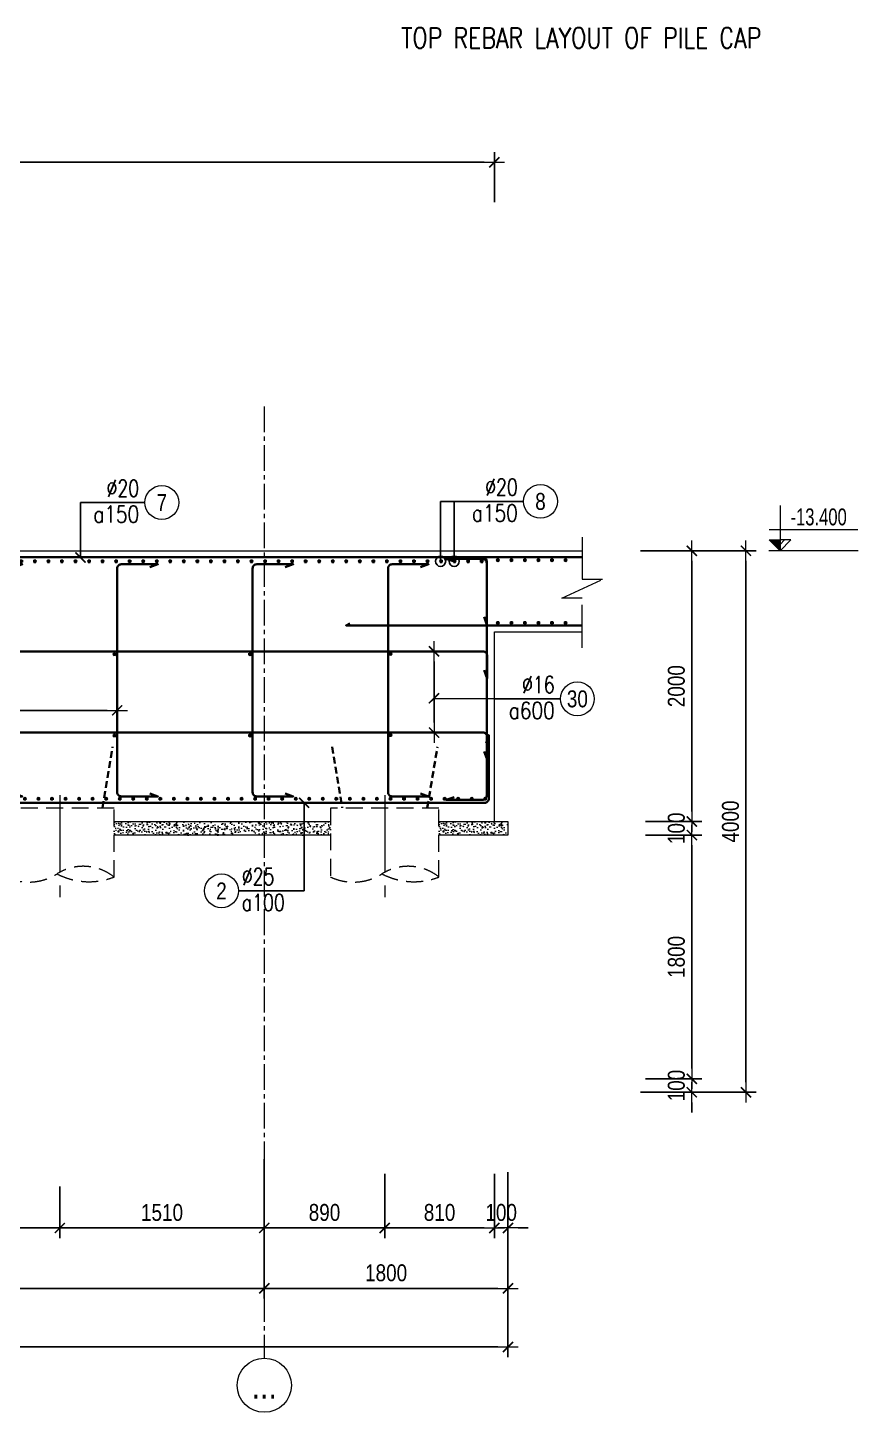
# Model space of a CAD drawing. Header units: millimetres. Extents: x -134772 to 84392, y -129535 to 67259.
# Drawn here: x 61033 to 67168, y -12117 to -1890 of the extents above; entities that cross this region are included whole.
import ezdxf
from ezdxf.enums import TextEntityAlignment as Align

# ---------------------------------------------------------------- set-up
doc = ezdxf.new("R2010")
doc.units = ezdxf.units.MM
doc.header["$MEASUREMENT"] = 0
for name, pattern in [('CENTER2', [28.575, 19.05, -3.175, 3.175, -3.175]), ('HIDDEN', [0.375, 0.25, -0.125]), ('HIDDEN2', [4.7625, 3.175, -1.5875])]:
    doc.linetypes.add(name, pattern=pattern)
doc.layers.get('Defpoints').update_dxf_attribs({"color": 252})
for name, color, linetype, lineweight in [('$0$NDC_S_THIN LINE', 7, 'Continuous', 20), ('KC-TRUC', 5, 'CENTER2', 18), ('NDC_S_AXIS', 5, 'CENTER2', 15), ('NDC_S_CONTINUOUS', 3, 'Continuous', 20), ('NDC_S_DIM', 1, 'Continuous', 9), ('NDC_S_ENG TITLE', 3, 'Continuous', 20), ('NDC_S_HATCH MATERIAL', 8, 'Continuous', 13), ('NDC_S_HIDDEN', 8, 'HIDDEN2', 13), ('NDC_S_LEADER', 1, 'Continuous', 9), ('NDC_S_REBAR', 4, 'Continuous', 35), ('NDC_S_VN TEXT', 7, 'Continuous', 9)]:
    doc.layers.add(name, color=color, linetype=linetype, lineweight=lineweight)
doc.styles.add('ARIAL', font='arial.ttf', dxfattribs={"width": 0.8})
doc.styles.add('NDC_ARIAL', font='arial.ttf', dxfattribs={"width": 0.8})
doc.styles.add('NDC_DIM', font='', dxfattribs={"width": 0.75})
doc.styles.add('NDC_ROMANS', font='romans.shx', dxfattribs={"width": 0.8})
doc.styles.get('NDC_DIM').set_extended_font_data('Dotum')
doc.dimstyles.new('NDC_1-50', dxfattribs={"dimscale": 50, "dimtxt": 2.5, "dimasz": 1, "dimexe": 1.5, "dimexo": 0, "dimgap": 0.8, "dimtad": 1, "dimdec": 0, "dimdsep": 46, "dimtxsty": 'NDC_ARIAL', "dimblk": 'DIMMARK', "dimcen": 49999.938995, "dimdle": 1.5, "dimclrd": 1, "dimclre": 1, "dimclrt": 3, "dimadec": 0, "dimazin": 0, "dimtfac": 1, "dimtdec": 0, "dimtix": 1, "dimtmove": 2, "dimatfit": 3, "dimfxl": 1, "dimarcsym": 0})
doc.dimstyles.new('NDC_dim_50', dxfattribs={"dimscale": 50, "dimtxt": 2.5, "dimasz": 1.5, "dimexe": 1.5, "dimexo": 0, "dimgap": 1, "dimtad": 1, "dimdec": 0, "dimzin": 0, "dimdsep": 46, "dimtxsty": 'ARIAL', "dimblk": 'DIMMARK', "dimcen": 0.09, "dimdle": 1.2, "dimclrd": 1, "dimclre": 1, "dimclrt": 3, "dimadec": 0, "dimazin": 0, "dimtfac": 1, "dimtdec": 0, "dimtix": 1, "dimtofl": 0, "dimtmove": 0, "dimatfit": 3, "dimfxl": 6, "dimtolj": 1, "dimtzin": 0, "dimarcsym": 0})

# ---------------------------------------------------------------- blocks, each defined once
blk = doc.blocks.new('DIMMARK')
at = {"layer": 'NDC_S_DIM', "color": 1}
blk.add_line((-1.5, 0), (1, 0), dxfattribs=at)
at = {"layer": 'NDC_S_DIM', "color": 2, "const_width": 0.15}
blk.add_lwpolyline([(-0.5, -0.5), (0.5, 0.5)], dxfattribs=at)
blk = doc.blocks.new('*D630')
at = {"layer": 'Defpoints', "color": 0, "ltscale": 0.005, "transparency": 16777216}
for p in [(60694, -6932), (61694, -6932), (61694, -6932)]:
    blk.add_point(p, dxfattribs=at)
at = {"layer": 'NDC_S_LEADER', "color": 1, "lineweight": -2, "ltscale": 0.005, "transparency": 16777216}
for p, q in [((60694, -6932), (60694, -6857)), ((60769, -6932), (61619, -6932)), ((61694, -6932), (61694, -6857))]:
    blk.add_line(p, q, dxfattribs=at)
at = {"layer": 'NDC_S_LEADER', "color": 1, "lineweight": -2, "ltscale": 0.005, "transparency": 16777216, "xscale": 75, "yscale": 75, "zscale": 75, "rotation": 180}
blk.add_blockref('DIMMARK', (60694, -6932), dxfattribs=at)
at = {"layer": 'NDC_S_LEADER', "color": 1, "lineweight": -2, "ltscale": 0.005, "transparency": 16777216, "xscale": 75, "yscale": 75, "zscale": 75}
blk.add_blockref('DIMMARK', (61694, -6932), dxfattribs=at)
blk = doc.blocks.new('_ARCHTICK')
at = {"color": 0, "linetype": 'ByBlock', "const_width": 0.15}
blk.add_lwpolyline([(-0.5, -0.5), (0.5, 0.5)], dxfattribs=at)
blk = doc.blocks.new('*U656')
at = {"layer": 'KC-TRUC', "ltscale": 30}
blk.add_line((0, 194), (0, -560), dxfattribs=at)
at = {"layer": 'NDC_S_HATCH MATERIAL', "color": 2, "linetype": 'HIDDEN', "ltscale": 500}
blk.add_lwpolyline([(400, -411), (400, 99), (-400, 99), (-400, -411)], dxfattribs=at)
for centre, major_axis, start_param, end_param in [((173, -698), (-259, 259), -1.452433, -0.227584), ((-232, -48), (-283, 283), 1.921341, 2.912184), ((215, 65), (361, 361), 3.446929, 4.297833)]:
    blk.add_ellipse(centre, major_axis=major_axis, ratio=1, start_param=start_param, end_param=end_param, dxfattribs=at)
at = {"layer": 'NDC_S_REBAR', "linetype": 'HIDDEN', "ltscale": 200}
for p, q in [((-389, 551), (-314, 100)), ((314, 100), (389, 551))]:
    blk.add_line(p, q, dxfattribs=at)
blk = doc.blocks.new('*U657')
at = {"layer": 'KC-TRUC', "ltscale": 30}
blk.add_line((0, 194), (0, -560), dxfattribs=at)
at = {"layer": 'NDC_S_HATCH MATERIAL', "color": 2, "linetype": 'HIDDEN', "ltscale": 500}
blk.add_lwpolyline([(400, -411), (400, 99), (-400, 99), (-400, -411)], dxfattribs=at)
for centre, major_axis, start_param, end_param in [((173, -698), (-259, 259), -1.452433, -0.227584), ((-232, -48), (-283, 283), 1.921341, 2.912184), ((215, 65), (361, 361), 3.446929, 4.297833)]:
    blk.add_ellipse(centre, major_axis=major_axis, ratio=1, start_param=start_param, end_param=end_param, dxfattribs=at)
at = {"layer": 'NDC_S_REBAR', "linetype": 'HIDDEN', "ltscale": 200}
for p, q in [((-389, 551), (-314, 100)), ((314, 100), (389, 551))]:
    blk.add_line(p, q, dxfattribs=at)
blk = doc.blocks.new('kata_block_THEP')
at = {"layer": 'NDC_S_REBAR', "color": 0}
for p, q in [((-0.5, 0), (0.5, 0)), ((-0.35, 0.35), (0.35, -0.35)), ((0.35, 0.35), (-0.35, -0.35)), ((0, 0.5), (0, -0.5))]:
    blk.add_line(p, q, dxfattribs=at)
at = {"layer": 'NDC_S_REBAR', "color": 0, "const_width": 0.0833}
blk.add_lwpolyline([(-0.5, 0, 1), (0.5, 0, 1), (-0.5, 0, 1)], format="xyb", dxfattribs=at)
blk = doc.blocks.new('*U659')
at = {"layer": 'NDC_S_REBAR', "xscale": 25, "yscale": 25, "zscale": 25}
blk.add_blockref('kata_block_THEP', (0, 0), dxfattribs=at)
blk = doc.blocks.new('*U660')
at = {"layer": 'NDC_S_CONTINUOUS', "color": 0, "linetype": 'ByBlock', "lineweight": -2, "transparency": 16777216}
for p in [(0, 0), (100, 0), (200, 0), (300, 0), (400, 0), (500, 0), (600, 0), (700, 0), (800, 0), (900, 0), (1000, 0), (1100, 0), (1200, 0), (1300, 0), (1400, 0), (1500, 0), (1600, 0), (1700, 0), (1800, 0), (1900, 0), (2000, 0), (2100, 0), (2200, 0), (2300, 0), (2400, 0), (2500, 0), (2600, 0), (2700, 0), (2800, 0), (2900, 0), (3000, 0), (3100, 0), (3200, 0), (3300, 0), (3400, 0), (3500, 0), (3600, 0), (3700, 0), (3800, 0), (3900, 0), (4000, 0), (4100, 0), (4200, 0), (4300, 0), (4400, 0), (4500, 0), (4600, 0), (4700, 0), (4800, 0), (4900, 0), (5000, 0), (5100, 0), (5200, 0), (5300, 0), (5400, 0), (5500, 0), (5600, 0), (5700, 0), (5800, 0), (5900, 0), (6000, 0), (6100, 0), (6200, 0), (6300, 0), (6400, 0), (6500, 0), (6600, 0), (6700, 0), (6800, 0), (6900, 0), (7000, 0), (7100, 0), (7200, 0), (7300, 0), (7400, 0), (7500, 0), (7600, 0), (7700, 0)]:
    blk.add_blockref('*U659', p, dxfattribs=at)
blk = doc.blocks.new('*U633')
blk.add_circle((2.5, 0), 2.5)
at = {"layer": 'NDC_S_VN TEXT', "color": 3, "style": 'NDC_ROMANS'}
for tag, width, p in [('DK2', 0.75, (-0.85, 0.85)), ('KC2', 0.8, (-0.85, -2.97))]:
    blk.add_attdef(tag, text='', height=2.5, dxfattribs=dict(at, width=width)).set_placement(p, align=Align.RIGHT)
at = {"layer": 'NDC_S_VN TEXT', "color": 7, "style": 'ARIAL', "width": 0.8}
blk.add_attdef('SH3', text='', height=2.5, dxfattribs=at).set_placement((2.5, 0), align=Align.MIDDLE)
blk = doc.blocks.new('*U661')
at = {"layer": 'NDC_S_REBAR', "xscale": 25, "yscale": 25, "zscale": 25}
blk.add_blockref('kata_block_THEP', (0, 0), dxfattribs=at)
blk = doc.blocks.new('*U662')
at = {"layer": 'NDC_S_CONTINUOUS', "color": 0, "linetype": 'ByBlock', "lineweight": -2, "transparency": 16777216}
for p in [(0, 0), (100, 0), (200, 0), (300, 0), (400, 0), (500, 0), (600, 0), (700, 0), (800, 0), (900, 0), (1000, 0), (1100, 0), (1200, 0), (1300, 0), (1400, 0), (1500, 0), (1600, 0), (1700, 0), (1800, 0), (1900, 0), (2000, 0), (2100, 0), (2200, 0), (2300, 0), (2400, 0), (2500, 0), (2600, 0), (2700, 0), (2800, 0), (2900, 0), (3000, 0), (3100, 0), (3200, 0), (3300, 0), (3400, 0), (3500, 0), (3600, 0), (3700, 0), (3800, 0), (3900, 0), (4000, 0), (4100, 0), (4200, 0), (4300, 0), (4400, 0), (4500, 0), (4600, 0), (4700, 0), (4800, 0), (4900, 0), (5000, 0), (5100, 0), (5200, 0), (5300, 0)]:
    blk.add_blockref('*U661', p, dxfattribs=at)
blk = doc.blocks.new('*U681')
at = {"layer": 'NDC_S_REBAR', "ltscale": 0.005}
blk.add_lwpolyline([(90, -837), (150, -857), (-120, -857, -0.414214), (-150, -827), (-150, 827, -0.414214), (-120, 857), (150, 857), (90, 837)], format="xyb", dxfattribs=at)
blk = doc.blocks.new('*U682')
at = {"layer": 'NDC_S_LEADER', "color": 0, "linetype": 'ByBlock', "lineweight": -2, "transparency": 16777216}
for p in [(0, 0), (1000, 0), (2000, 0), (3000, 0), (4000, 0)]:
    blk.add_blockref('*U681', p, dxfattribs=at)
blk = doc.blocks.new('*D687')
at = {"layer": 'Defpoints', "color": 0, "transparency": 16777216}
for p in [(65595, -7753), (65938, -7753), (65595, -7853)]:
    blk.add_point(p, dxfattribs=at)
at = {"layer": 'NDC_S_DIM', "color": 1, "lineweight": -2, "transparency": 16777216}
for p, q in [((65938, -7678), (65938, -7603)), ((65595, -7753), (66013, -7753)), ((65595, -7853), (66013, -7853)), ((65938, -7928), (65938, -8003))]:
    blk.add_line(p, q, dxfattribs=at)
at = {"layer": 'NDC_S_DIM', "color": 1, "lineweight": -2, "transparency": 16777216, "xscale": 75, "yscale": 75, "zscale": 75}
for p, rotation in [((65938, -7753), 270), ((65938, -7853), 90)]:
    blk.add_blockref('DIMMARK', p, dxfattribs=dict(at, rotation=rotation))
at = {"layer": 'NDC_S_DIM', "color": 3, "transparency": 16777216, "insert": (65824, -7803), "char_height": 125, "attachment_point": 5, "rotation": 90, "style": 'ARIAL'}
blk.add_mtext('\\A1;100', dxfattribs=at)
blk = doc.blocks.new('*D688')
at = {"layer": 'Defpoints', "color": 0, "transparency": 16777216}
for p in [(65559, -5753), (65938, -5753), (65595, -7753)]:
    blk.add_point(p, dxfattribs=at)
at = {"layer": 'NDC_S_DIM', "color": 1, "lineweight": -2, "transparency": 16777216}
for p, q in [((65559, -5753), (66013, -5753)), ((65938, -7678), (65938, -5828)), ((65595, -7753), (66013, -7753))]:
    blk.add_line(p, q, dxfattribs=at)
at = {"layer": 'NDC_S_DIM', "color": 1, "lineweight": -2, "transparency": 16777216, "xscale": 75, "yscale": 75, "zscale": 75}
for p, rotation in [((65938, -5753), 90), ((65938, -7753), 270)]:
    blk.add_blockref('DIMMARK', p, dxfattribs=dict(at, rotation=rotation))
at = {"layer": 'NDC_S_DIM', "color": 3, "transparency": 16777216, "insert": (65824, -6753), "char_height": 125, "attachment_point": 5, "rotation": 90, "style": 'ARIAL'}
blk.add_mtext('\\A1;2000', dxfattribs=at)
blk = doc.blocks.new('*D689')
at = {"layer": 'Defpoints', "color": 0, "transparency": 16777216}
for p in [(65595, -7853), (65595, -9653), (65938, -9653)]:
    blk.add_point(p, dxfattribs=at)
at = {"layer": 'NDC_S_DIM', "color": 1, "lineweight": -2, "transparency": 16777216}
for p, q in [((65595, -7853), (66013, -7853)), ((65938, -7928), (65938, -9578)), ((65595, -9653), (66013, -9653))]:
    blk.add_line(p, q, dxfattribs=at)
at = {"layer": 'NDC_S_DIM', "color": 1, "lineweight": -2, "transparency": 16777216, "xscale": 75, "yscale": 75, "zscale": 75}
for p, rotation in [((65938, -7853), 90), ((65938, -9653), 270)]:
    blk.add_blockref('DIMMARK', p, dxfattribs=dict(at, rotation=rotation))
at = {"layer": 'NDC_S_DIM', "color": 3, "transparency": 16777216, "insert": (65824, -8753), "char_height": 125, "attachment_point": 5, "rotation": 90, "style": 'ARIAL'}
blk.add_mtext('\\A1;1800', dxfattribs=at)
blk = doc.blocks.new('*D690')
at = {"layer": 'Defpoints', "color": 0, "transparency": 16777216}
for p in [(65595, -9653), (65595, -9753), (65938, -9753)]:
    blk.add_point(p, dxfattribs=at)
at = {"layer": 'NDC_S_DIM', "color": 1, "lineweight": -2, "transparency": 16777216}
for p, q in [((65938, -9578), (65938, -9503)), ((65595, -9653), (66013, -9653)), ((65595, -9753), (66013, -9753)), ((65938, -9828), (65938, -9903))]:
    blk.add_line(p, q, dxfattribs=at)
at = {"layer": 'NDC_S_DIM', "color": 1, "lineweight": -2, "transparency": 16777216, "xscale": 75, "yscale": 75, "zscale": 75}
for p, rotation in [((65938, -9653), 270), ((65938, -9753), 90)]:
    blk.add_blockref('DIMMARK', p, dxfattribs=dict(at, rotation=rotation))
at = {"layer": 'NDC_S_DIM', "color": 3, "transparency": 16777216, "insert": (65824, -9703), "char_height": 125, "attachment_point": 5, "rotation": 90, "style": 'ARIAL'}
blk.add_mtext('\\A1;100', dxfattribs=at)
blk = doc.blocks.new('*D691')
at = {"layer": 'Defpoints', "color": 0, "transparency": 16777216}
for p in [(65559, -5753), (65559, -9753), (66338, -9753)]:
    blk.add_point(p, dxfattribs=at)
at = {"layer": 'NDC_S_DIM', "color": 1, "lineweight": -2, "transparency": 16777216}
for p, q in [((65559, -5753), (66413, -5753)), ((66338, -5828), (66338, -9678)), ((65559, -9753), (66413, -9753))]:
    blk.add_line(p, q, dxfattribs=at)
at = {"layer": 'NDC_S_DIM', "color": 1, "lineweight": -2, "transparency": 16777216, "xscale": 75, "yscale": 75, "zscale": 75}
for p, rotation in [((66338, -5753), 90), ((66338, -9753), 270)]:
    blk.add_blockref('DIMMARK', p, dxfattribs=dict(at, rotation=rotation))
at = {"layer": 'NDC_S_DIM', "color": 3, "transparency": 16777216, "insert": (66224, -7753), "char_height": 125, "attachment_point": 5, "rotation": 90, "style": 'ARIAL'}
blk.add_mtext('\\A1;4000', dxfattribs=at)
blk = doc.blocks.new('CD')
blk.add_hatch(color=2).paths.add_polyline_path([(0, 160), (-161, 160), (0, 0)])
at = {"ltscale": 50}
h = blk.add_hatch(dxfattribs=at)
h.set_pattern_fill('ANSI31', color=8, scale=140.625054, style=0)
h.set_pattern_definition([(45, (6e-10, 0), (-315.7, 315.7), [])])
h.paths.add_polyline_path([(0, 160), (0, 0), (161, 160)])
at = {"color": 8, "ltscale": 50}
for p, q in [((-159, 314), (1147, 314)), ((1156, 0), (-164, 0))]:
    blk.add_line(p, q, dxfattribs=at)
for points in [[(0, 669), (0, 0)], [(0, 0), (-161, 160), (0, 160)], [(0, 0), (161, 160), (0, 160)]]:
    blk.add_lwpolyline(points, dxfattribs=at)
at = {"color": 3, "style": 'NDC_ARIAL', "width": 0.7}
blk.add_attdef('COT', (154, 375), '', height=250, dxfattribs=at)
blk = doc.blocks.new('*D702')
at = {"layer": 'Defpoints', "color": 0, "transparency": 16777216}
for p in [(62780, -10248), (61270, -10449), (62780, -10755)]:
    blk.add_point(p, dxfattribs=at)
at = {"layer": 'NDC_S_DIM', "color": 1, "lineweight": -2, "transparency": 16777216}
for p, q in [((62780, -10248), (62780, -10830)), ((61270, -10449), (61270, -10830)), ((61345, -10755), (62705, -10755))]:
    blk.add_line(p, q, dxfattribs=at)
at = {"layer": 'NDC_S_DIM', "color": 1, "lineweight": -2, "transparency": 16777216, "xscale": 75, "yscale": 75, "zscale": 75, "rotation": 180}
blk.add_blockref('DIMMARK', (61270, -10755), dxfattribs=at)
at = {"layer": 'NDC_S_DIM', "color": 1, "lineweight": -2, "transparency": 16777216, "xscale": 75, "yscale": 75, "zscale": 75}
blk.add_blockref('DIMMARK', (62780, -10755), dxfattribs=at)
at = {"layer": 'NDC_S_DIM', "color": 3, "transparency": 16777216, "insert": (62025, -10641), "char_height": 125, "attachment_point": 5, "style": 'ARIAL'}
blk.add_mtext('\\A1;1510', dxfattribs=at)
blk = doc.blocks.new('*D696')
at = {"layer": 'Defpoints', "color": 0, "transparency": 16777216}
for p in [(62780, -10248), (63670, -10355), (63670, -10755)]:
    blk.add_point(p, dxfattribs=at)
at = {"layer": 'NDC_S_DIM', "color": 1, "lineweight": -2, "transparency": 16777216}
for p, q in [((62780, -10248), (62780, -10830)), ((63670, -10355), (63670, -10830)), ((62855, -10755), (63595, -10755))]:
    blk.add_line(p, q, dxfattribs=at)
at = {"layer": 'NDC_S_DIM', "color": 1, "lineweight": -2, "transparency": 16777216, "xscale": 75, "yscale": 75, "zscale": 75, "rotation": 180}
blk.add_blockref('DIMMARK', (62780, -10755), dxfattribs=at)
at = {"layer": 'NDC_S_DIM', "color": 1, "lineweight": -2, "transparency": 16777216, "xscale": 75, "yscale": 75, "zscale": 75}
blk.add_blockref('DIMMARK', (63670, -10755), dxfattribs=at)
at = {"layer": 'NDC_S_DIM', "color": 3, "transparency": 16777216, "insert": (63225, -10641), "char_height": 125, "attachment_point": 5, "style": 'ARIAL'}
blk.add_mtext('\\A1;890', dxfattribs=at)
blk = doc.blocks.new('*D697')
at = {"layer": 'Defpoints', "color": 0, "transparency": 16777216}
for p in [(63670, -10355), (64480, -10355), (64480, -10755)]:
    blk.add_point(p, dxfattribs=at)
at = {"layer": 'NDC_S_DIM', "color": 1, "lineweight": -2, "transparency": 16777216}
for p, q in [((63670, -10355), (63670, -10830)), ((64480, -10355), (64480, -10830)), ((63745, -10755), (64405, -10755))]:
    blk.add_line(p, q, dxfattribs=at)
at = {"layer": 'NDC_S_DIM', "color": 1, "lineweight": -2, "transparency": 16777216, "xscale": 75, "yscale": 75, "zscale": 75, "rotation": 180}
blk.add_blockref('DIMMARK', (63670, -10755), dxfattribs=at)
at = {"layer": 'NDC_S_DIM', "color": 1, "lineweight": -2, "transparency": 16777216, "xscale": 75, "yscale": 75, "zscale": 75}
blk.add_blockref('DIMMARK', (64480, -10755), dxfattribs=at)
at = {"layer": 'NDC_S_DIM', "color": 3, "transparency": 16777216, "insert": (64075, -10641), "char_height": 125, "attachment_point": 5, "style": 'ARIAL'}
blk.add_mtext('\\A1;810', dxfattribs=at)
blk = doc.blocks.new('*D698')
at = {"layer": 'Defpoints', "color": 0, "transparency": 16777216}
for p in [(64480, -10355), (64580, -10360), (64580, -10755)]:
    blk.add_point(p, dxfattribs=at)
at = {"layer": 'NDC_S_DIM', "color": 1, "lineweight": -2, "transparency": 16777216}
for p, q in [((64480, -10355), (64480, -10830)), ((64580, -10360), (64580, -10830)), ((64405, -10755), (64330, -10755)), ((64655, -10755), (64730, -10755))]:
    blk.add_line(p, q, dxfattribs=at)
at = {"layer": 'NDC_S_DIM', "color": 1, "lineweight": -2, "transparency": 16777216, "xscale": 75, "yscale": 75, "zscale": 75}
blk.add_blockref('DIMMARK', (64480, -10755), dxfattribs=at)
at = {"layer": 'NDC_S_DIM', "color": 1, "lineweight": -2, "transparency": 16777216, "xscale": 75, "yscale": 75, "zscale": 75, "rotation": 180}
blk.add_blockref('DIMMARK', (64580, -10755), dxfattribs=at)
at = {"layer": 'NDC_S_DIM', "color": 3, "transparency": 16777216, "insert": (64530, -10641), "char_height": 125, "attachment_point": 5, "style": 'ARIAL'}
blk.add_mtext('\\A1;100', dxfattribs=at)
blk = doc.blocks.new('*D699')
at = {"layer": 'Defpoints', "color": 0, "transparency": 16777216}
for p in [(54080, -10830), (62780, -10830), (62780, -11201)]:
    blk.add_point(p, dxfattribs=at)
at = {"layer": 'NDC_S_DIM', "color": 1, "lineweight": -2, "transparency": 16777216}
for p, q in [((54080, -10830), (54080, -11276)), ((62780, -10830), (62780, -11276)), ((54155, -11201), (62705, -11201))]:
    blk.add_line(p, q, dxfattribs=at)
at = {"layer": 'NDC_S_DIM', "color": 1, "lineweight": -2, "transparency": 16777216, "xscale": 75, "yscale": 75, "zscale": 75, "rotation": 180}
blk.add_blockref('DIMMARK', (54080, -11201), dxfattribs=at)
at = {"layer": 'NDC_S_DIM', "color": 1, "lineweight": -2, "transparency": 16777216, "xscale": 75, "yscale": 75, "zscale": 75}
blk.add_blockref('DIMMARK', (62780, -11201), dxfattribs=at)
at = {"layer": 'NDC_S_DIM', "color": 3, "transparency": 16777216, "insert": (58430, -11087), "char_height": 125, "attachment_point": 5, "style": 'ARIAL'}
blk.add_mtext('\\A1;8700', dxfattribs=at)
blk = doc.blocks.new('*D700')
at = {"layer": 'Defpoints', "color": 0, "transparency": 16777216}
for p in [(62780, -10830), (64580, -10830), (64580, -11201)]:
    blk.add_point(p, dxfattribs=at)
at = {"layer": 'NDC_S_DIM', "color": 1, "lineweight": -2, "transparency": 16777216}
for p, q in [((62780, -10830), (62780, -11276)), ((64580, -10830), (64580, -11276)), ((62855, -11201), (64505, -11201))]:
    blk.add_line(p, q, dxfattribs=at)
at = {"layer": 'NDC_S_DIM', "color": 1, "lineweight": -2, "transparency": 16777216, "xscale": 75, "yscale": 75, "zscale": 75, "rotation": 180}
blk.add_blockref('DIMMARK', (62780, -11201), dxfattribs=at)
at = {"layer": 'NDC_S_DIM', "color": 1, "lineweight": -2, "transparency": 16777216, "xscale": 75, "yscale": 75, "zscale": 75}
blk.add_blockref('DIMMARK', (64580, -11201), dxfattribs=at)
at = {"layer": 'NDC_S_DIM', "color": 3, "transparency": 16777216, "insert": (63680, -11087), "char_height": 125, "attachment_point": 5, "style": 'ARIAL'}
blk.add_mtext('\\A1;1800', dxfattribs=at)
blk = doc.blocks.new('*D701')
at = {"layer": 'Defpoints', "color": 0, "transparency": 16777216}
for p in [(51980, -10343), (64580, -10343), (64580, -11634)]:
    blk.add_point(p, dxfattribs=at)
at = {"layer": 'NDC_S_DIM', "color": 1, "lineweight": -2, "transparency": 16777216}
for p, q in [((51980, -10343), (51980, -11709)), ((64580, -10343), (64580, -11709)), ((52055, -11634), (64505, -11634))]:
    blk.add_line(p, q, dxfattribs=at)
at = {"layer": 'NDC_S_DIM', "color": 1, "lineweight": -2, "transparency": 16777216, "xscale": 75, "yscale": 75, "zscale": 75, "rotation": 180}
blk.add_blockref('DIMMARK', (51980, -11634), dxfattribs=at)
at = {"layer": 'NDC_S_DIM', "color": 1, "lineweight": -2, "transparency": 16777216, "xscale": 75, "yscale": 75, "zscale": 75}
blk.add_blockref('DIMMARK', (64580, -11634), dxfattribs=at)
at = {"layer": 'NDC_S_DIM', "color": 3, "transparency": 16777216, "insert": (58280, -11520), "char_height": 125, "attachment_point": 5, "style": 'ARIAL'}
blk.add_mtext('\\A1;12600', dxfattribs=at)
blk = doc.blocks.new('*U8')
at = {"layer": 'NDC_S_DIM'}
blk.add_circle((0, 0), 5, dxfattribs=at)
at = {"color": 7, "style": 'ARIAL', "width": 0.8}
blk.add_attdef('GRID', text='', height=5, dxfattribs=at).set_placement((0, 0), align=Align.MIDDLE)
blk = doc.blocks.new('*D703')
at = {"layer": 'Defpoints', "color": 0, "transparency": 16777216}
for p in [(58300, -10449), (61270, -10449), (58300, -10755)]:
    blk.add_point(p, dxfattribs=at)
at = {"layer": 'NDC_S_LEADER', "color": 1, "lineweight": -2, "transparency": 16777216}
for p, q in [((58300, -10449), (58300, -10830)), ((61270, -10449), (61270, -10830)), ((61195, -10755), (58375, -10755))]:
    blk.add_line(p, q, dxfattribs=at)
at = {"layer": 'NDC_S_LEADER', "color": 1, "lineweight": -2, "transparency": 16777216, "xscale": 75, "yscale": 75, "zscale": 75, "rotation": 180}
blk.add_blockref('DIMMARK', (58300, -10755), dxfattribs=at)
at = {"layer": 'NDC_S_LEADER', "color": 1, "lineweight": -2, "transparency": 16777216, "xscale": 75, "yscale": 75, "zscale": 75}
blk.add_blockref('DIMMARK', (61270, -10755), dxfattribs=at)
at = {"layer": 'NDC_S_LEADER', "color": 3, "transparency": 16777216, "insert": (59785, -10641), "char_height": 125, "attachment_point": 5, "style": 'ARIAL'}
blk.add_mtext('\\A1;2970', dxfattribs=at)
blk = doc.blocks.new('*U716')
at = {"layer": 'NDC_S_REBAR', "xscale": -25, "yscale": 25, "zscale": 25, "rotation": 270}
blk.add_blockref('kata_block_THEP', (0, 0), dxfattribs=at)
blk = doc.blocks.new('*U717')
at = {"layer": 'NDC_S_DIM', "color": 0, "linetype": 'ByBlock', "lineweight": -2, "transparency": 16777216}
for p in [(0, 600), (0, 0)]:
    blk.add_blockref('*U716', p, dxfattribs=at)
blk = doc.blocks.new('*U718')
at = {"layer": 'NDC_S_REBAR', "xscale": -25, "yscale": 25, "zscale": 25, "rotation": 270}
blk.add_blockref('kata_block_THEP', (0, 0), dxfattribs=at)
blk = doc.blocks.new('*U719')
at = {"layer": 'NDC_S_DIM', "color": 0, "linetype": 'ByBlock', "lineweight": -2, "transparency": 16777216}
for p in [(0, 600), (0, 0)]:
    blk.add_blockref('*U718', p, dxfattribs=at)
blk = doc.blocks.new('*U720')
at = {"layer": 'NDC_S_REBAR', "xscale": -25, "yscale": 25, "zscale": 25, "rotation": 270}
blk.add_blockref('kata_block_THEP', (0, 0), dxfattribs=at)
blk = doc.blocks.new('*U721')
at = {"layer": 'NDC_S_DIM', "color": 0, "linetype": 'ByBlock', "lineweight": -2, "transparency": 16777216}
for p in [(0, 600), (0, 0)]:
    blk.add_blockref('*U720', p, dxfattribs=at)
blk = doc.blocks.new('*U632')
blk.add_circle((-2.5, 0), 2.5)
at = {"layer": 'NDC_S_VN TEXT', "color": 3, "style": 'NDC_ROMANS', "width": 0.75}
for tag, p in [('DK1', (0.5, 0.85)), ('KC1', (0.5, -2.97))]:
    blk.add_attdef(tag, p, '', height=2.5, dxfattribs=at)
at = {"layer": 'NDC_S_VN TEXT', "color": 7, "style": 'ARIAL', "width": 0.8}
blk.add_attdef('SH2', text='', height=2.5, dxfattribs=at).set_placement((-2.5, 0), align=Align.MIDDLE)
blk = doc.blocks.new('*D769')
at = {"layer": 'Defpoints', "color": 0, "ltscale": 0.005, "transparency": 16777216}
for p in [(64034, -6496), (64034, -6496), (64034, -7096)]:
    blk.add_point(p, dxfattribs=at)
at = {"layer": 'NDC_S_LEADER', "color": 1, "lineweight": -2, "ltscale": 0.005, "transparency": 16777216}
for p, q in [((64034, -6496), (64109, -6496)), ((64034, -7021), (64034, -6571)), ((64034, -7096), (63959, -7096))]:
    blk.add_line(p, q, dxfattribs=at)
at = {"layer": 'NDC_S_LEADER', "color": 1, "lineweight": -2, "ltscale": 0.005, "transparency": 16777216, "xscale": 75, "yscale": 75, "zscale": 75}
for p, rotation in [((64034, -6496), 90), ((64034, -7096), 270)]:
    blk.add_blockref('DIMMARK', p, dxfattribs=dict(at, rotation=rotation))
blk = doc.blocks.new('*U287')
at = {"layer": 'NDC_S_REBAR', "xscale": 25, "yscale": 25, "zscale": 25}
blk.add_blockref('kata_block_THEP', (0, 0), dxfattribs=at)
blk = doc.blocks.new('*U773')
at = {"layer": 'NDC_S_CONTINUOUS', "color": 0, "linetype": 'ByBlock', "lineweight": -2, "transparency": 16777216, "xscale": -1, "rotation": 270}
for p in [(0, 232), (0, -232)]:
    blk.add_blockref('*U287', p, dxfattribs=at)
blk = doc.blocks.new('*U772')
at = {"layer": 'NDC_S_DIM', "color": 0, "linetype": 'ByBlock', "lineweight": -2, "transparency": 16777216}
for p in [(-500, 0), (-400, 0), (-300, 0), (-200, 0), (-100, 0), (0, 0)]:
    blk.add_blockref('*U773', p, dxfattribs=at)
blk = doc.blocks.new('*D777')
at = {"layer": 'Defpoints', "color": 0, "transparency": 16777216}
for p in [(64480, -2884), (56830, -3178), (64480, -3178)]:
    blk.add_point(p, dxfattribs=at)
at = {"layer": 'NDC_S_LEADER', "color": 1, "lineweight": -2, "transparency": 16777216}
for p, q in [((56830, -3178), (56830, -2809)), ((64480, -3178), (64480, -2809)), ((56905, -2884), (64405, -2884))]:
    blk.add_line(p, q, dxfattribs=at)
at = {"layer": 'NDC_S_LEADER', "color": 1, "lineweight": -2, "transparency": 16777216, "xscale": 75, "yscale": 75, "zscale": 75, "rotation": 180}
blk.add_blockref('DIMMARK', (56830, -2884), dxfattribs=at)
at = {"layer": 'NDC_S_LEADER', "color": 1, "lineweight": -2, "transparency": 16777216, "xscale": 75, "yscale": 75, "zscale": 75}
blk.add_blockref('DIMMARK', (64480, -2884), dxfattribs=at)
at = {"layer": 'NDC_S_LEADER', "color": 3, "transparency": 16777216, "insert": (60655, -2770), "char_height": 125, "attachment_point": 5, "style": 'ARIAL'}
blk.add_mtext('\\A1;7650', dxfattribs=at)

msp = doc.modelspace()

# ---------------------------------------------------------------- hatches: boundary and pattern name
at = {"layer": '$0$NDC_S_THIN LINE', "ltscale": 100}
h = msp.add_hatch(dxfattribs=at)
h.set_pattern_fill('BTLOT', color=251, scale=10, pattern_type=2)
h.set_pattern_definition([(50, (-70619.76, -124413.634), (71.726018, -6.275213), [7.5, -82.5]), (355, (-70619.76, -124413.634), (-13.875133, 75.219213), [6, -66]), (100.451444, (-70613.786, -124414.16), (57.850885, 68.944), [6.37402, -70.11421]), (46.1842, (-70619.76, -124393.63), (106.724133, -16.55193), [11.25, -123.75]), (96.635635, (-70610.87, -124395.01), (93.466195, 97.41186), [9.561034, -105.171376]), (351.184164, (-70619.76, -124393.63), (93.466195, 97.41186), [9, -99]), (21, (-70609.76, -124398.634), (59.690705, -40.26189), [7.5, -82.5]), (326, (-70609.76, -124398.634), (24.331533, 72.515005), [6, -66]), (71.451445, (-70604.79, -124401.99), (84.022238, 32.253115), [6.37402, -70.11421]), (37.5, (-70619.763, -124413.634), (1.2159855, 33.2893854), [0, -65.2, 0, -67, 0, -66.25]), (7.5, (-70619.763, -124413.634), (26.306954, 39.441171), [0, -38.2, 0, -63.7, 0, -25.25]), (327.5, (-70642.063, -124413.634), (53.3822436, -2.255487), [0, -25, 0, -78, 0, -103.5]), (317.5, (-70652.063, -124413.634), (58.318617, 10.010498), [0, -32.5, 0, -51.8, 0, -73.5])])
h.paths.add_polyline_path([(63270.4, -7752.8), (62080.2, -7752.8), (61670.4, -7752.8), (61670.4, -7852.8), (63270.4, -7852.8)])
h = msp.add_hatch(dxfattribs=at)
h.set_pattern_fill('BTLOT', color=251, scale=10, pattern_type=2)
h.set_pattern_definition([(50, (-68219.76, -124413.525), (71.726018, -6.275213), [7.5, -82.5]), (355, (-68219.76, -124413.525), (-13.875133, 75.219213), [6, -66]), (100.451444, (-68213.786, -124414.05), (57.850885, 68.944), [6.37402, -70.11421]), (46.1842, (-68219.76, -124393.525), (106.724133, -16.55193), [11.25, -123.75]), (96.635635, (-68210.87, -124394.9), (93.466195, 97.41186), [9.561034, -105.171376]), (351.184164, (-68219.76, -124393.53), (93.466195, 97.41186), [9, -99]), (21, (-68209.76, -124398.525), (59.690705, -40.26189), [7.5, -82.5]), (326, (-68209.76, -124398.525), (24.331533, 72.515005), [6, -66]), (71.451445, (-68204.79, -124401.88), (84.022238, 32.253115), [6.37402, -70.11421]), (37.5, (-68219.763, -124413.525), (1.2159855, 33.2893854), [0, -65.2, 0, -67, 0, -66.25]), (7.5, (-68219.763, -124413.525), (26.306954, 39.441171), [0, -38.2, 0, -63.7, 0, -25.25]), (327.5, (-68242.063, -124413.525), (53.3822436, -2.255487), [0, -25, 0, -78, 0, -103.5]), (317.5, (-68252.063, -124413.525), (58.318617, 10.010498), [0, -32.5, 0, -51.8, 0, -73.5])])
h.paths.add_polyline_path([(64580.2, -7752.7), (64480.2, -7752.7), (64070.4, -7752.7), (64070.4, -7852.7), (64580.2, -7852.7)])

# ---------------------------------------------------------------- linework, layer by layer
at = {"layer": 'NDC_S_AXIS', "ltscale": 10}
msp.add_line((62780.2, -4686.4), (62780.2, -11716.5), dxfattribs=at)
at = {"layer": 'NDC_S_CONTINUOUS'}
for p, q in [((56830.2, -5752.7), (64480.2, -5752.7)), ((64480.2, -5752.7), (65129.1, -5752.7)), ((64480.2, -7752.7), (64480.2, -6352.7)), ((64480.2, -6352.7), (65129.1, -6352.7)), ((61670.4, -7752.7), (63270.4, -7752.7)), ((64070.4, -7752.7), (64480.2, -7752.7))]:
    msp.add_line(p, q, dxfattribs=at)
at = {"layer": 'NDC_S_HATCH MATERIAL', "ltscale": 100}
for p, q in [((64480.2, -7752.7), (64580.2, -7752.7)), ((64580.2, -7752.7), (64580.2, -7852.7)), ((63270.4, -7852.8), (61670.4, -7852.8)), ((64580.2, -7852.7), (64070.4, -7852.7))]:
    msp.add_line(p, q, dxfattribs=at)
at = {"layer": 'NDC_S_HIDDEN', "ltscale": 100}
for p, q in [((65129.1, -5652.7), (65129.1, -5963.7)), ((64977.6, -6104.3), (65277.9, -5963.7)), ((65129.1, -5963.7), (65277.9, -5963.7)), ((65129.1, -6104.3), (64977.6, -6104.3)), ((65129.1, -6469), (65129.1, -6104.3))]:
    msp.add_line(p, q, dxfattribs=at)
at = {"layer": 'NDC_S_REBAR', "ltscale": 0.005}
for points in [[(56686.1, -6241.1), (56666.1, -6301.1), (56666.1, -5831.1, -0.4142136), (56696.1, -5801.1), (64393.2, -5801.1, -0.4142136), (64423.2, -5831.1), (64423.2, -6301.1), (64403.2, -6241.1)], [(64183.2, -7572.7), (64123.2, -7592.7), (64391.2, -7592.7, 0.4142136), (64423.2, -7560.7), (64423.2, -5845, 0.4142136), (64391.2, -5813), (64123.2, -5813), (64183.2, -5833)], [(56718.8, -6636), (56698.8, -6696), (56698.8, -6526, -0.4142136), (56728.8, -6496), (64395.4, -6496, -0.4142136), (64425.4, -6526), (64425.4, -6696), (64405.4, -6636)], [(56718.8, -7236), (56698.8, -7296), (56698.8, -7126, -0.4142136), (56728.8, -7096), (64395.4, -7096, -0.4142136), (64425.4, -7126), (64425.4, -7296), (64405.4, -7236)], [(58035.9, -7614.4), (64408.4, -7614.4, 0.4142136), (64438.4, -7584.4), (64438.4, -7114.4), (64418.4, -7174.4)]]:
    msp.add_lwpolyline(points, format="xyb", dxfattribs=at)
for points in [[(65129.1, -5801.1), (63384.7, -5801.1)], [(65129.1, -6305), (63384.7, -6305), (63411.2, -6289.7)]]:
    msp.add_lwpolyline(points, dxfattribs=at)

# ---------------------------------------------------------------- block references
for name, p in [('*U656', (61270.4, -7752.1)), ('*U657', (63670.4, -7752.1))]:
    msp.add_blockref(name, p)
at = {"layer": 'NDC_S_AXIS', "xscale": 40, "yscale": 40, "zscale": 40}
msp.add_blockref('*U8', (62780.2, -11916.5), dxfattribs=at).add_auto_attribs({'GRID': '...'})
at = {"layer": 'NDC_S_CONTINUOUS', "xscale": -1, "rotation": 180}
msp.add_blockref('*U660', (56685.9, -5831.1), dxfattribs=at)
at = {"layer": 'NDC_S_CONTINUOUS'}
msp.add_blockref('*U662', (59112.4, -7584.4), dxfattribs=at)
at = {"layer": 'NDC_S_DIM', "ltscale": 0.005, "xscale": 50, "yscale": 50, "zscale": 50}
for name, p, values in [('*U633', (61898.6, -5396.9), {'SH3': '7', 'DK2': '%%C20', 'KC2': 'a150'}), ('*U633', (64695.1, -5388.5, 0), {'SH3': '8', 'DK2': '%%C20', 'KC2': 'a150'}), ('*U633', (64967.7, -6846.9, 0), {'SH3': '30', 'DK2': '%%C16', 'KC2': 'a600'}), ('*U632', (62589.1, -8264.8), {'SH2': '2', 'DK1': '%%C25', 'KC1': 'a100'})]:
    msp.add_blockref(name, p, dxfattribs=at).add_auto_attribs(values)
at = {"layer": 'NDC_S_DIM'}
ref = msp.add_blockref('CD', (66589.6, -5752.7), dxfattribs=dict(at, xscale=0.5, yscale=0.5, zscale=0.5))
ref.add_attrib('COT', '-13.400', (66666.6, -5565.4), dxfattribs={"layer": '0', "color": 3, "height": 125, "style": 'NDC_DIM', "width": 0.75})
at = {"layer": 'NDC_S_DIM', "xscale": -1}
msp.add_blockref('*U772', (64505.3, -6054.4), dxfattribs=at)
at = {"layer": 'NDC_S_DIM'}
for name, p in [('*U717', (61674, -7117.7)), ('*U719', (62674.9, -7117.7)), ('*U721', (63713.4, -7114.6))]:
    msp.add_blockref(name, p, dxfattribs=at)
at = {"layer": 'NDC_S_LEADER'}
msp.add_blockref('*U682', (59844.1, -6710), dxfattribs=at)

# ---------------------------------------------------------------- texts
at = {"layer": 'NDC_S_ENG TITLE', "style": 'NDC_ROMANS', "width": 0.8}
msp.add_text('TOP REBAR LAYOUT OF PILE CAP', height=150, dxfattribs=at).set_placement((63791.7, -1964.6), align=Align.MIDDLE_LEFT)

# ---------------------------------------------------------------- dimensions: what is measured, and where the dimension line sits
at = {"layer": 'NDC_S_DIM'}
for base, p1, p2, picture, middle in [((65937.7, -5752.7), (65595.5, -7752.7), (65559.5, -5752.7), '*D688', (65823.8, -6752.7)), ((66337.7, -9752.7), (65559.5, -5752.7), (65559.5, -9752.7), '*D691', (66223.8, -7752.7)), ((65937.7, -7752.7), (65595.5, -7852.7), (65595.5, -7752.7), '*D687', (65823.8, -7802.7)), ((65937.7, -9652.7), (65595.5, -7852.7), (65595.5, -9652.7), '*D689', (65823.8, -8752.7)), ((65937.7, -9752.7), (65595.5, -9652.7), (65595.5, -9752.7), '*D690', (65823.8, -9702.7))]:
    dim = msp.add_linear_dim(base=base, p1=p1, p2=p2, angle=90, dimstyle='NDC_dim_50', override={"dimtmove": 1}, dxfattribs=at)
    dim.commit()
    dim.dimension.update_dxf_attribs({"geometry": picture, "text_midpoint": middle})
for base, p1, p2, picture, middle in [((62780.2, -10755), (61270.4, -10449.2), (62780.2, -10247.8), '*D702', (62025.3, -10641.2)), ((63670.4, -10755), (62780.2, -10247.8), (63670.4, -10355), '*D696', (63225.3, -10641.2)), ((64580.4, -11633.9), (51980.2, -10343), (64580.4, -10343), '*D701', (58280.3, -11520.1)), ((64480.4, -10755), (63670.4, -10355), (64480.4, -10355), '*D697', (64075.4, -10641.2)), ((64580.4, -10755), (64480.4, -10355), (64580.4, -10360.2), '*D698', (64530.4, -10641.2)), ((62780.2, -11200.9), (54080.2, -10830), (62780.2, -10830), '*D699', (58430.2, -11087.1)), ((64580.4, -11200.9), (62780.2, -10830), (64580.4, -10830), '*D700', (63680.3, -11087.1))]:
    dim = msp.add_linear_dim(base=base, p1=p1, p2=p2, dimstyle='NDC_dim_50', override={"dimtmove": 1}, dxfattribs=at)
    dim.commit()
    dim.dimension.update_dxf_attribs({"geometry": picture, "text_midpoint": middle})
at = {"layer": 'NDC_S_LEADER'}
dim = msp.add_linear_dim(base=(64480.2, -2884.2), p1=(56830.2, -3177.7), p2=(64480.2, -3177.7), dimstyle='NDC_dim_50', override={"dimtmove": 1}, dxfattribs=at)
dim.commit()
dim.dimension.update_dxf_attribs({"geometry": '*D777', "text_midpoint": (60655.2, -2770.4)})
at = {"layer": 'NDC_S_LEADER', "ltscale": 0.005}
for p1, p2, picture, middle in [((64033.5, -7096), (64033.5, -6496), '*D769', (64033.5, -6796)), ((60694.1, -6931.6), (61694.1, -6931.6), '*D630', (61194.1, -6931.6))]:
    dim = msp.add_aligned_dim(p1=p1, p2=p2, distance=0, text=' ', dimstyle='NDC_1-50', override={"dimasz": 1.5, "dimldrblk": 'ARCHTICK'}, dxfattribs=at)
    dim.commit()
    dim.dimension.update_dxf_attribs({"geometry": picture, "text_midpoint": middle})
at = {"layer": 'NDC_S_LEADER'}
dim = msp.add_linear_dim(base=(58300.4, -10755), p1=(61270.4, -10449.2), p2=(58300.4, -10449.2), dimstyle='NDC_dim_50', dxfattribs=at)
dim.commit()
dim.dimension.update_dxf_attribs({"geometry": '*D703', "text_midpoint": (59785.4, -10641.2)})

# ---------------------------------------------------------------- leaders
at = {"layer": 'NDC_S_LEADER', "ltscale": 0.005}
for points, override in [([(61422.6, -5802.7), (61422.6, -5396.9), (61898.6, -5396.9)], {"dimasz": 1.5, "dimldrblk": 'ARCHTICK'}), ([(64082.6, -5831.1), (64082.6, -5388.5), (64695.1, -5388.5)], {"dimasz": 1.5, "dimldrblk": 'DotBlank'}), ([(64182.6, -5831.1, 0), (64182.6, -5388.5, 0), (64695.1, -5388.5, 0)], {"dimasz": 1.5, "dimldrblk": 'DotBlank'}), ([(64033.5, -6843.1, 0), (64482.6, -6846.9, 0), (64967.7, -6846.9, 0)], {"dimasz": 1.5, "dimldrblk": 'ARCHTICK'}), ([(63074.2, -7614.4), (63074.2, -8264.8), (62589.1, -8264.8)], {"dimasz": 1.5, "dimldrblk": 'ARCHTICK'})]:
    msp.add_leader(points, dimstyle='NDC_1-50', override=override, dxfattribs=at)

doc.saveas('drawing.dxf')
